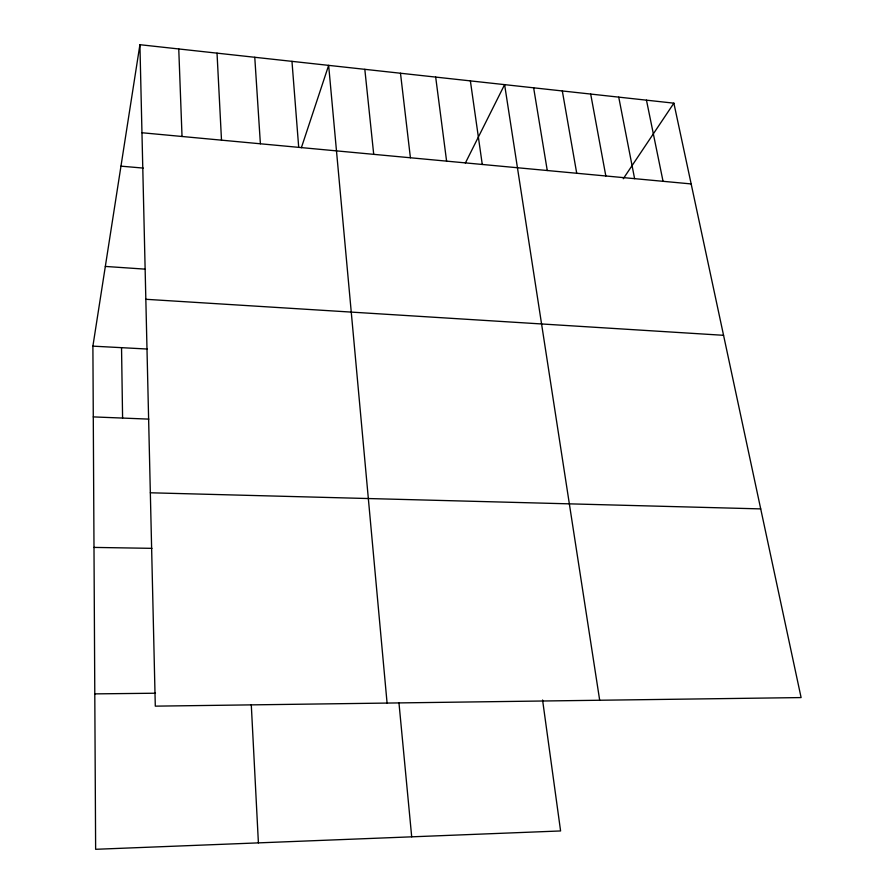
<?xml version="1.0" encoding="UTF-8"?>
<svg xmlns="http://www.w3.org/2000/svg" width="894" height="894" viewBox="0 0 894 894"><rect width="100%" height="100%" fill="white"/><g stroke="black" fill="none" stroke-linecap="round" stroke-linejoin="round"><path stroke-width="1.34" d="M542.58 700.013L560.594 830.951L95.636 849.3L92.898 346.146L139.911 44.7L673.875 103.168L801.102 697.577L155.299 706.148L139.911 44.7M301.367 147.745L328.646 65.363L387.08 703.075M465.361 163.032L504.607 84.628L599.684 700.259M623.274 178.744L673.875 103.168M94.798 693.878L155.478 693.219M93.993 547.407L151.969 548.346M150.337 492.784L760.716 508.898M93.278 416.895L148.829 419.118M92.898 346.146L147.197 349.029M145.834 299.289L723.559 335.306M105.336 266.434L144.783 269.116M120.969 166.161L143.219 168.083M141.967 132.748L691.163 183.929M646.463 100.162L663.046 181.314M618.737 97.133L634.606 178.666M590.688 94.06L605.83 175.984M562.326 90.953L576.719 173.268M533.64 87.813L547.262 170.519M470.378 80.885L482.268 164.462M435.68 77.085L446.598 161.143M400.49 73.23L410.413 157.769M364.819 69.33L373.714 154.349M398.947 702.706L411.698 836.829M291.969 61.351L298.708 147.365M254.768 57.272L260.389 143.789M251.281 704.651L258.4 842.874M217.03 53.148L221.5 140.168M178.755 48.958L182.03 136.48M121.539 347.677L122.59 418.068"/></g></svg>
